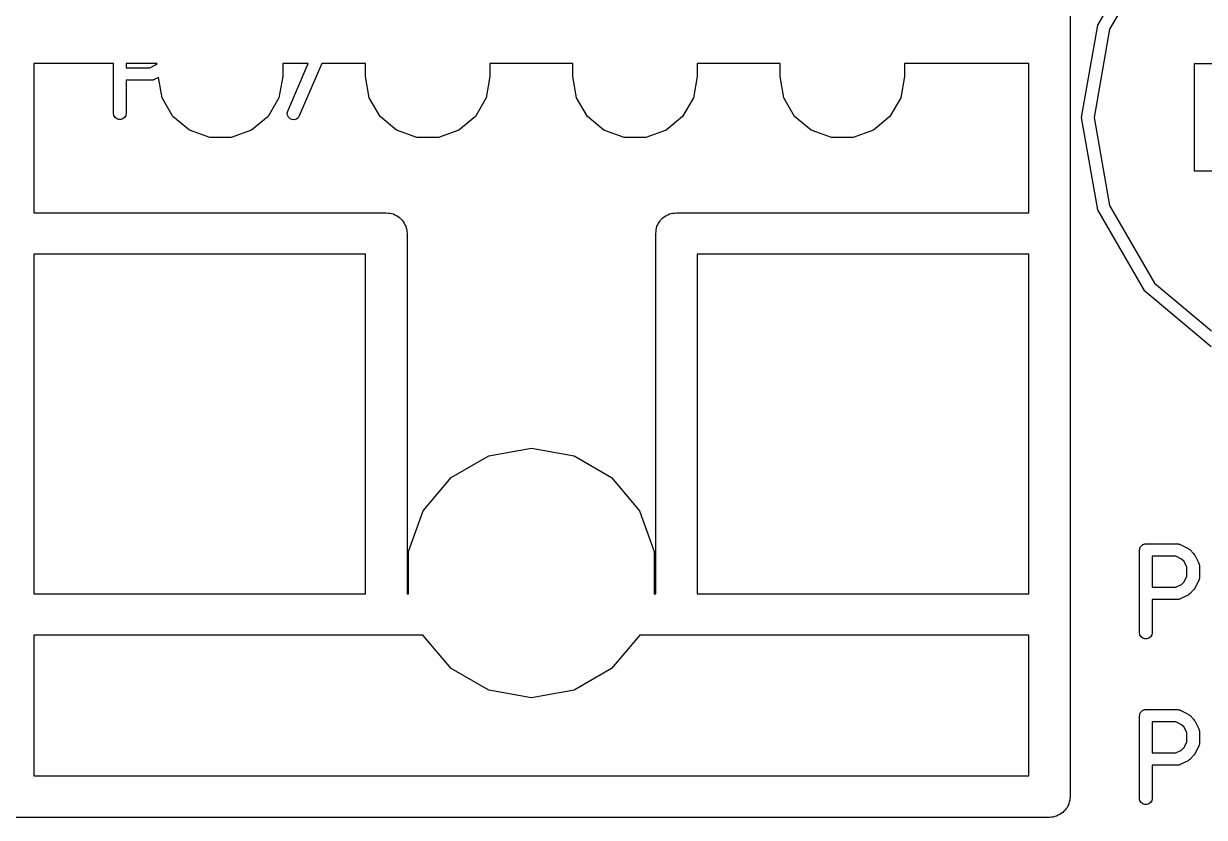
# Model space of a CAD drawing. Extents: x 0 to 76, y -93 to 10.
# Drawn here: x 44.23 to 58.47, y -93.45 to -83.87 of the extents above; entities that cross this region are included whole.
import ezdxf

# ---------------------------------------------------------------- set-up
doc = ezdxf.new("R2010")
doc.units = 0
doc.header["$MEASUREMENT"] = 0
doc.layers.add('BLACK', color=7, linetype='CONTINUOUS')

msp = doc.modelspace()

# ---------------------------------------------------------------- linework, layer by layer
at = {"layer": 'Black'}
for p, q in [((56.85, -80.6), (56.85, -93.2)), ((57.1843, -83.8842), (57.7508, -82.9029)), ((57.8657, -82.9993), (57.3252, -83.9355)), ((56.9875, -85), (57.1843, -83.8842)), ((57.3252, -83.9355), (57.1375, -85)), ((45.3107, -84.35), (44.35, -84.35)), ((44.35, -84.35), (44.35, -86.15)), ((45.3107, -84.9524), (45.3107, -84.35)), ((45.4607, -84.35), (45.4607, -84.4012)), ((45.8344, -84.35), (45.4607, -84.35)), ((45.4607, -84.4012), (45.749, -84.4012)), ((45.749, -84.4012), (45.8175, -84.3669)), ((45.8175, -84.3669), (45.8344, -84.35)), ((47.6575, -84.35), (47.35, -84.35)), ((47.35, -84.35), (47.35, -84.5048)), ((47.412, -84.9228), (47.6575, -84.35)), ((47.8207, -84.35), (47.5499, -84.9819)), ((48.35, -84.35), (47.8207, -84.35)), ((48.35, -84.5048), (48.35, -84.35)), ((50.85, -84.35), (49.85, -84.35)), ((49.85, -84.35), (49.85, -84.5048)), ((50.85, -84.5048), (50.85, -84.35)), ((53.35, -84.35), (52.35, -84.35)), ((52.35, -84.35), (52.35, -84.5048)), ((53.35, -84.5048), (53.35, -84.35)), ((56.35, -84.35), (54.85, -84.35)), ((54.85, -84.35), (54.85, -84.5048)), ((56.35, -86.15), (56.35, -84.35)), ((58.35, -85.65), (58.35, -84.35)), ((58.35, -84.35), (59.65, -84.35)), ((45.7667, -84.5512), (45.4607, -84.5512)), ((45.4607, -84.5512), (45.4607, -84.9524)), ((45.7709, -84.5504), (45.7667, -84.5512)), ((45.7752, -84.5507), (45.7709, -84.5504)), ((45.7837, -84.5482), (45.7752, -84.5507)), ((45.7923, -84.5467), (45.7837, -84.5482)), ((45.7961, -84.5445), (45.7923, -84.5467)), ((45.8002, -84.5433), (45.7961, -84.5445)), ((45.8522, -84.5173), (45.8002, -84.5433)), ((45.8952, -84.7613), (45.8522, -84.5173)), ((47.35, -84.5048), (47.3048, -84.7613)), ((48.3952, -84.7613), (48.35, -84.5048)), ((49.85, -84.5048), (49.8048, -84.7613)), ((50.8952, -84.7613), (50.85, -84.5048)), ((52.35, -84.5048), (52.3048, -84.7613)), ((53.3952, -84.7613), (53.35, -84.5048)), ((54.85, -84.5048), (54.8048, -84.7613)), ((46.0255, -84.9869), (45.8952, -84.7613)), ((47.3048, -84.7613), (47.1745, -84.9869)), ((48.5255, -84.9869), (48.3952, -84.7613)), ((49.8048, -84.7613), (49.6745, -84.9869)), ((51.0255, -84.9869), (50.8952, -84.7613)), ((52.3048, -84.7613), (52.1745, -84.9869)), ((53.5255, -84.9869), (53.3952, -84.7613)), ((54.8048, -84.7613), (54.6745, -84.9869)), ((45.3152, -84.978), (45.3107, -84.9524)), ((45.3283, -85.0006), (45.3152, -84.978)), ((45.3482, -85.0173), (45.3283, -85.0006)), ((45.3727, -85.0262), (45.3482, -85.0173)), ((45.3987, -85.0262), (45.3727, -85.0262)), ((45.4232, -85.0173), (45.3987, -85.0262)), ((45.4432, -85.0006), (45.4232, -85.0173)), ((45.4562, -84.978), (45.4432, -85.0006)), ((45.4607, -84.9524), (45.4562, -84.978)), ((46.225, -85.1543), (46.0255, -84.9869)), ((47.1745, -84.9869), (46.975, -85.1543)), ((47.4061, -84.9482), (47.412, -84.9228)), ((47.4092, -84.9741), (47.4061, -84.9482)), ((47.4209, -84.9973), (47.4092, -84.9741)), ((47.4399, -85.0151), (47.4209, -84.9973)), ((47.4638, -85.0254), (47.4399, -85.0151)), ((47.4898, -85.0269), (47.4638, -85.0254)), ((47.5148, -85.0193), (47.4898, -85.0269)), ((47.5356, -85.0037), (47.5148, -85.0193)), ((47.5499, -84.9819), (47.5356, -85.0037)), ((48.725, -85.1543), (48.5255, -84.9869)), ((49.6745, -84.9869), (49.475, -85.1543)), ((51.225, -85.1543), (51.0255, -84.9869)), ((52.1745, -84.9869), (51.975, -85.1543)), ((53.725, -85.1543), (53.5255, -84.9869)), ((54.6745, -84.9869), (54.475, -85.1543)), ((57.1843, -86.1158), (56.9875, -85)), ((57.1375, -85), (57.3252, -86.0645)), ((46.4698, -85.2434), (46.225, -85.1543)), ((46.975, -85.1543), (46.7302, -85.2434)), ((48.9698, -85.2434), (48.725, -85.1543)), ((49.475, -85.1543), (49.2302, -85.2434)), ((51.4698, -85.2434), (51.225, -85.1543)), ((51.975, -85.1543), (51.7302, -85.2434)), ((53.9698, -85.2434), (53.725, -85.1543)), ((54.475, -85.1543), (54.2302, -85.2434)), ((46.7302, -85.2434), (46.4698, -85.2434)), ((49.2302, -85.2434), (48.9698, -85.2434)), ((51.7302, -85.2434), (51.4698, -85.2434)), ((54.2302, -85.2434), (53.9698, -85.2434)), ((59.65, -85.65), (58.35, -85.65)), ((44.35, -86.15), (48.6, -86.15)), ((48.6, -86.15), (48.6215, -86.1538)), ((48.6215, -86.1538), (48.6434, -86.1538)), ((48.6434, -86.1538), (48.664, -86.1613)), ((48.664, -86.1613), (48.6855, -86.1651)), ((48.6855, -86.1651), (48.7044, -86.176)), ((51.9956, -86.176), (52.0145, -86.1651)), ((52.0145, -86.1651), (52.036, -86.1613)), ((52.036, -86.1613), (52.0566, -86.1538)), ((52.0566, -86.1538), (52.0785, -86.1538)), ((52.0785, -86.1538), (52.1, -86.15)), ((52.1, -86.15), (56.35, -86.15)), ((57.7508, -87.0971), (57.1843, -86.1158)), ((57.3252, -86.0645), (57.8657, -87.0007)), ((48.7044, -86.176), (48.725, -86.1835)), ((48.725, -86.1835), (48.7418, -86.1976)), ((48.7418, -86.1976), (48.7607, -86.2085)), ((48.7607, -86.2085), (48.7748, -86.2252)), ((48.7748, -86.2252), (48.7915, -86.2393)), ((48.7915, -86.2393), (48.8024, -86.2582)), ((48.8024, -86.2582), (48.8165, -86.275)), ((48.8165, -86.275), (48.824, -86.2956)), ((48.824, -86.2956), (48.8349, -86.3145)), ((51.8651, -86.3145), (51.876, -86.2956)), ((51.876, -86.2956), (51.8835, -86.275)), ((51.8835, -86.275), (51.8976, -86.2582)), ((51.8976, -86.2582), (51.9085, -86.2393)), ((51.9085, -86.2393), (51.9252, -86.2252)), ((51.9252, -86.2252), (51.9393, -86.2085)), ((51.9393, -86.2085), (51.9582, -86.1976)), ((51.9582, -86.1976), (51.975, -86.1835)), ((51.975, -86.1835), (51.9956, -86.176)), ((48.8349, -86.3145), (48.8387, -86.336)), ((48.8387, -86.336), (48.8462, -86.3566)), ((48.8462, -86.3566), (48.8462, -86.3785)), ((48.8462, -86.3785), (48.85, -86.4)), ((48.85, -86.4), (48.85, -90.75)), ((51.85, -86.4), (51.8538, -86.3785)), ((51.85, -90.75), (51.85, -86.4)), ((51.8538, -86.3566), (51.8613, -86.336)), ((51.8538, -86.3785), (51.8538, -86.3566)), ((51.8613, -86.336), (51.8651, -86.3145)), ((44.35, -86.65), (44.35, -90.75)), ((48.35, -86.65), (44.35, -86.65)), ((48.35, -90.75), (48.35, -86.65)), ((52.35, -86.65), (52.35, -90.75)), ((56.35, -86.65), (52.35, -86.65)), ((56.35, -90.75), (56.35, -86.65)), ((57.8657, -87.0007), (58.5525, -87.577)), ((58.5502, -87.7679), (57.7508, -87.0971)), ((49.835, -89.0851), (50.35, -88.9943)), ((50.35, -88.9943), (50.865, -89.0851)), ((49.3821, -89.3465), (49.835, -89.0851)), ((50.865, -89.0851), (51.3179, -89.3465)), ((49.046, -89.7471), (49.3821, -89.3465)), ((51.3179, -89.3465), (51.654, -89.7471)), ((48.8671, -90.2385), (49.046, -89.7471)), ((51.654, -89.7471), (51.8329, -90.2385)), ((57.7194, -90.1616), (57.7244, -90.1574)), ((57.7244, -90.1574), (57.7306, -90.1552)), ((57.7306, -90.1552), (57.7363, -90.1519)), ((57.7363, -90.1519), (57.7427, -90.1508)), ((57.7427, -90.1508), (57.7489, -90.1485)), ((57.7489, -90.1485), (57.7554, -90.1485)), ((57.7554, -90.1485), (57.7619, -90.1474)), ((57.7619, -90.1474), (58.1429, -90.1474)), ((58.1429, -90.1474), (58.1471, -90.1481)), ((58.1471, -90.1481), (58.1514, -90.1479)), ((58.1514, -90.1479), (58.1599, -90.1504)), ((58.1599, -90.1504), (58.1685, -90.1519)), ((58.1685, -90.1519), (58.1723, -90.1541)), ((58.1723, -90.1541), (58.1764, -90.1553)), ((58.1764, -90.1553), (58.2716, -90.2029)), ((48.8671, -90.75), (48.8671, -90.2385)), ((51.8329, -90.2385), (51.8329, -90.75)), ((57.6869, -90.2224), (57.688, -90.2159)), ((57.6869, -91.2224), (57.6869, -90.2224)), ((57.688, -90.2094), (57.6903, -90.2032)), ((57.688, -90.2159), (57.688, -90.2094)), ((57.6903, -90.2032), (57.6914, -90.1967)), ((57.6914, -90.1967), (57.6947, -90.191)), ((57.6947, -90.191), (57.697, -90.1849)), ((57.697, -90.1849), (57.7012, -90.1799)), ((57.7012, -90.1799), (57.7045, -90.1742)), ((57.7045, -90.1742), (57.7095, -90.17)), ((57.7095, -90.17), (57.7137, -90.1649)), ((57.7137, -90.1649), (57.7194, -90.1616)), ((57.8369, -90.2974), (57.8369, -90.6712)), ((58.1252, -90.2974), (57.8369, -90.2974)), ((58.1937, -90.3316), (58.1252, -90.2974)), ((58.2716, -90.2029), (58.2813, -90.2101)), ((58.2813, -90.2101), (58.2911, -90.217)), ((58.2911, -90.217), (58.3387, -90.2646)), ((58.3387, -90.2646), (58.3456, -90.2744)), ((58.3456, -90.2744), (58.3528, -90.2841)), ((58.3528, -90.2841), (58.4004, -90.3793)), ((58.2241, -90.362), (58.1937, -90.3316)), ((58.2583, -90.4306), (58.2241, -90.362)), ((58.2583, -90.538), (58.2583, -90.4306)), ((58.4004, -90.3793), (58.4016, -90.3835)), ((58.4016, -90.3835), (58.4038, -90.3872)), ((58.4038, -90.3872), (58.4053, -90.3959)), ((58.4053, -90.3959), (58.4078, -90.4043)), ((58.4078, -90.4043), (58.4076, -90.4086)), ((58.4076, -90.4086), (58.4083, -90.4129)), ((58.4083, -90.4129), (58.4083, -90.5557)), ((58.2241, -90.6065), (58.2583, -90.538)), ((58.4016, -90.5851), (58.4004, -90.5893)), ((58.4038, -90.5814), (58.4016, -90.5851)), ((58.4053, -90.5727), (58.4038, -90.5814)), ((58.4078, -90.5643), (58.4053, -90.5727)), ((58.4083, -90.5557), (58.4076, -90.56)), ((58.4076, -90.56), (58.4078, -90.5643)), ((57.8369, -90.6712), (58.1252, -90.6712)), ((58.1252, -90.6712), (58.1937, -90.6369)), ((58.1937, -90.6369), (58.2241, -90.6065)), ((58.3387, -90.704), (58.2911, -90.7516)), ((58.3456, -90.6942), (58.3387, -90.704)), ((58.3528, -90.6845), (58.3456, -90.6942)), ((58.4004, -90.5893), (58.3528, -90.6845)), ((44.35, -90.75), (48.35, -90.75)), ((48.85, -90.75), (48.8671, -90.75)), ((51.8329, -90.75), (51.85, -90.75)), ((52.35, -90.75), (56.35, -90.75)), ((58.1429, -90.8212), (57.8369, -90.8212)), ((57.8369, -90.8212), (57.8369, -91.2224)), ((58.1471, -90.8204), (58.1429, -90.8212)), ((58.1514, -90.8207), (58.1471, -90.8204)), ((58.1599, -90.8182), (58.1514, -90.8207)), ((58.1685, -90.8167), (58.1599, -90.8182)), ((58.1723, -90.8145), (58.1685, -90.8167)), ((58.1764, -90.8133), (58.1723, -90.8145)), ((58.2716, -90.7657), (58.1764, -90.8133)), ((58.2813, -90.7585), (58.2716, -90.7657)), ((58.2911, -90.7516), (58.2813, -90.7585)), ((49.045, -91.25), (44.35, -91.25)), ((44.35, -91.25), (44.35, -92.95)), ((49.046, -91.2529), (49.045, -91.25)), ((49.3821, -91.6535), (49.046, -91.2529)), ((51.654, -91.2529), (51.3179, -91.6535)), ((51.655, -91.25), (51.654, -91.2529)), ((56.35, -91.25), (51.655, -91.25)), ((56.35, -92.95), (56.35, -91.25)), ((57.6914, -91.248), (57.6869, -91.2224)), ((57.7045, -91.2706), (57.6914, -91.248)), ((57.7244, -91.2873), (57.7045, -91.2706)), ((57.7489, -91.2962), (57.7244, -91.2873)), ((57.7749, -91.2962), (57.7489, -91.2962)), ((57.7994, -91.2873), (57.7749, -91.2962)), ((57.8194, -91.2706), (57.7994, -91.2873)), ((57.8324, -91.248), (57.8194, -91.2706)), ((57.8369, -91.2224), (57.8324, -91.248)), ((49.835, -91.9149), (49.3821, -91.6535)), ((51.3179, -91.6535), (50.865, -91.9149)), ((50.35, -92.0057), (49.835, -91.9149)), ((50.865, -91.9149), (50.35, -92.0057)), ((57.7306, -92.1552), (57.7363, -92.1519)), ((57.7363, -92.1519), (57.7427, -92.1508)), ((57.7427, -92.1508), (57.7489, -92.1485)), ((57.7489, -92.1485), (57.7554, -92.1485)), ((57.7554, -92.1485), (57.7619, -92.1474)), ((57.7619, -92.1474), (58.1429, -92.1474)), ((58.1429, -92.1474), (58.1471, -92.1481)), ((58.1471, -92.1481), (58.1514, -92.1479)), ((58.1514, -92.1479), (58.1599, -92.1504)), ((58.1599, -92.1504), (58.1685, -92.1519)), ((58.1685, -92.1519), (58.1723, -92.1541)), ((58.1723, -92.1541), (58.1764, -92.1553)), ((57.6869, -92.2224), (57.688, -92.2159)), ((57.6869, -93.2224), (57.6869, -92.2224)), ((57.688, -92.2094), (57.6903, -92.2032)), ((57.688, -92.2159), (57.688, -92.2094)), ((57.6903, -92.2032), (57.6914, -92.1967)), ((57.6914, -92.1967), (57.6947, -92.191)), ((57.6947, -92.191), (57.697, -92.1849)), ((57.697, -92.1849), (57.7012, -92.1799)), ((57.7012, -92.1799), (57.7045, -92.1742)), ((57.7045, -92.1742), (57.7095, -92.17)), ((57.7095, -92.17), (57.7137, -92.1649)), ((57.7137, -92.1649), (57.7194, -92.1616)), ((57.7194, -92.1616), (57.7244, -92.1574)), ((57.7244, -92.1574), (57.7306, -92.1552)), ((58.1764, -92.1553), (58.2716, -92.2029)), ((58.2716, -92.2029), (58.2813, -92.2101)), ((58.2813, -92.2101), (58.2911, -92.217)), ((58.2911, -92.217), (58.3387, -92.2646)), ((58.3387, -92.2646), (58.3456, -92.2744)), ((58.3456, -92.2744), (58.3528, -92.2841)), ((58.3528, -92.2841), (58.4004, -92.3793)), ((57.8369, -92.2974), (57.8369, -92.6712)), ((58.1252, -92.2974), (57.8369, -92.2974)), ((58.1937, -92.3316), (58.1252, -92.2974)), ((58.2241, -92.362), (58.1937, -92.3316)), ((58.2583, -92.4306), (58.2241, -92.362)), ((58.2583, -92.538), (58.2583, -92.4306)), ((58.4004, -92.3793), (58.4016, -92.3835)), ((58.4016, -92.3835), (58.4038, -92.3872)), ((58.4038, -92.3872), (58.4053, -92.3959)), ((58.4053, -92.3959), (58.4078, -92.4043)), ((58.4078, -92.4043), (58.4076, -92.4086)), ((58.4076, -92.4086), (58.4083, -92.4129)), ((58.4083, -92.4129), (58.4083, -92.5557)), ((58.2241, -92.6065), (58.2583, -92.538)), ((58.4038, -92.5814), (58.4016, -92.5851)), ((58.4053, -92.5727), (58.4038, -92.5814)), ((58.4078, -92.5643), (58.4053, -92.5727)), ((58.4083, -92.5557), (58.4076, -92.56)), ((58.4076, -92.56), (58.4078, -92.5643)), ((57.8369, -92.6712), (58.1252, -92.6712)), ((58.1252, -92.6712), (58.1937, -92.6369)), ((58.1937, -92.6369), (58.2241, -92.6065)), ((58.3387, -92.704), (58.2911, -92.7516)), ((58.3456, -92.6942), (58.3387, -92.704)), ((58.3528, -92.6845), (58.3456, -92.6942)), ((58.4004, -92.5893), (58.3528, -92.6845)), ((58.4016, -92.5851), (58.4004, -92.5893)), ((58.1429, -92.8212), (57.8369, -92.8212)), ((57.8369, -92.8212), (57.8369, -93.2224)), ((58.1471, -92.8204), (58.1429, -92.8212)), ((58.1514, -92.8207), (58.1471, -92.8204)), ((58.1599, -92.8182), (58.1514, -92.8207)), ((58.1685, -92.8167), (58.1599, -92.8182)), ((58.1723, -92.8145), (58.1685, -92.8167)), ((58.1764, -92.8133), (58.1723, -92.8145)), ((58.2716, -92.7657), (58.1764, -92.8133)), ((58.2813, -92.7585), (58.2716, -92.7657)), ((58.2911, -92.7516), (58.2813, -92.7585)), ((44.35, -92.95), (56.35, -92.95)), ((56.8349, -93.2855), (56.824, -93.3044)), ((56.8387, -93.264), (56.8349, -93.2855)), ((56.8462, -93.2434), (56.8387, -93.264)), ((56.85, -93.2), (56.8462, -93.2215)), ((56.8462, -93.2215), (56.8462, -93.2434)), ((57.6914, -93.248), (57.6869, -93.2224)), ((57.7045, -93.2706), (57.6914, -93.248)), ((57.7244, -93.2873), (57.7045, -93.2706)), ((57.7489, -93.2962), (57.7244, -93.2873)), ((57.7994, -93.2873), (57.7749, -93.2962)), ((57.8194, -93.2706), (57.7994, -93.2873)), ((57.8324, -93.248), (57.8194, -93.2706)), ((57.8369, -93.2224), (57.8324, -93.248)), ((56.6855, -93.4349), (56.664, -93.4387)), ((56.7044, -93.424), (56.6855, -93.4349)), ((56.725, -93.4165), (56.7044, -93.424)), ((56.7418, -93.4024), (56.725, -93.4165)), ((56.7607, -93.3915), (56.7418, -93.4024)), ((56.7748, -93.3748), (56.7607, -93.3915)), ((56.7915, -93.3607), (56.7748, -93.3748)), ((56.8024, -93.3418), (56.7915, -93.3607)), ((56.8165, -93.325), (56.8024, -93.3418)), ((56.824, -93.3044), (56.8165, -93.325)), ((57.7749, -93.2962), (57.7489, -93.2962)), ((56.6, -93.45), (44.1, -93.45)), ((56.6215, -93.4462), (56.6, -93.45)), ((56.6434, -93.4462), (56.6215, -93.4462)), ((56.664, -93.4387), (56.6434, -93.4462))]:
    msp.add_line(p, q, dxfattribs=at)

doc.saveas('drawing.dxf')
